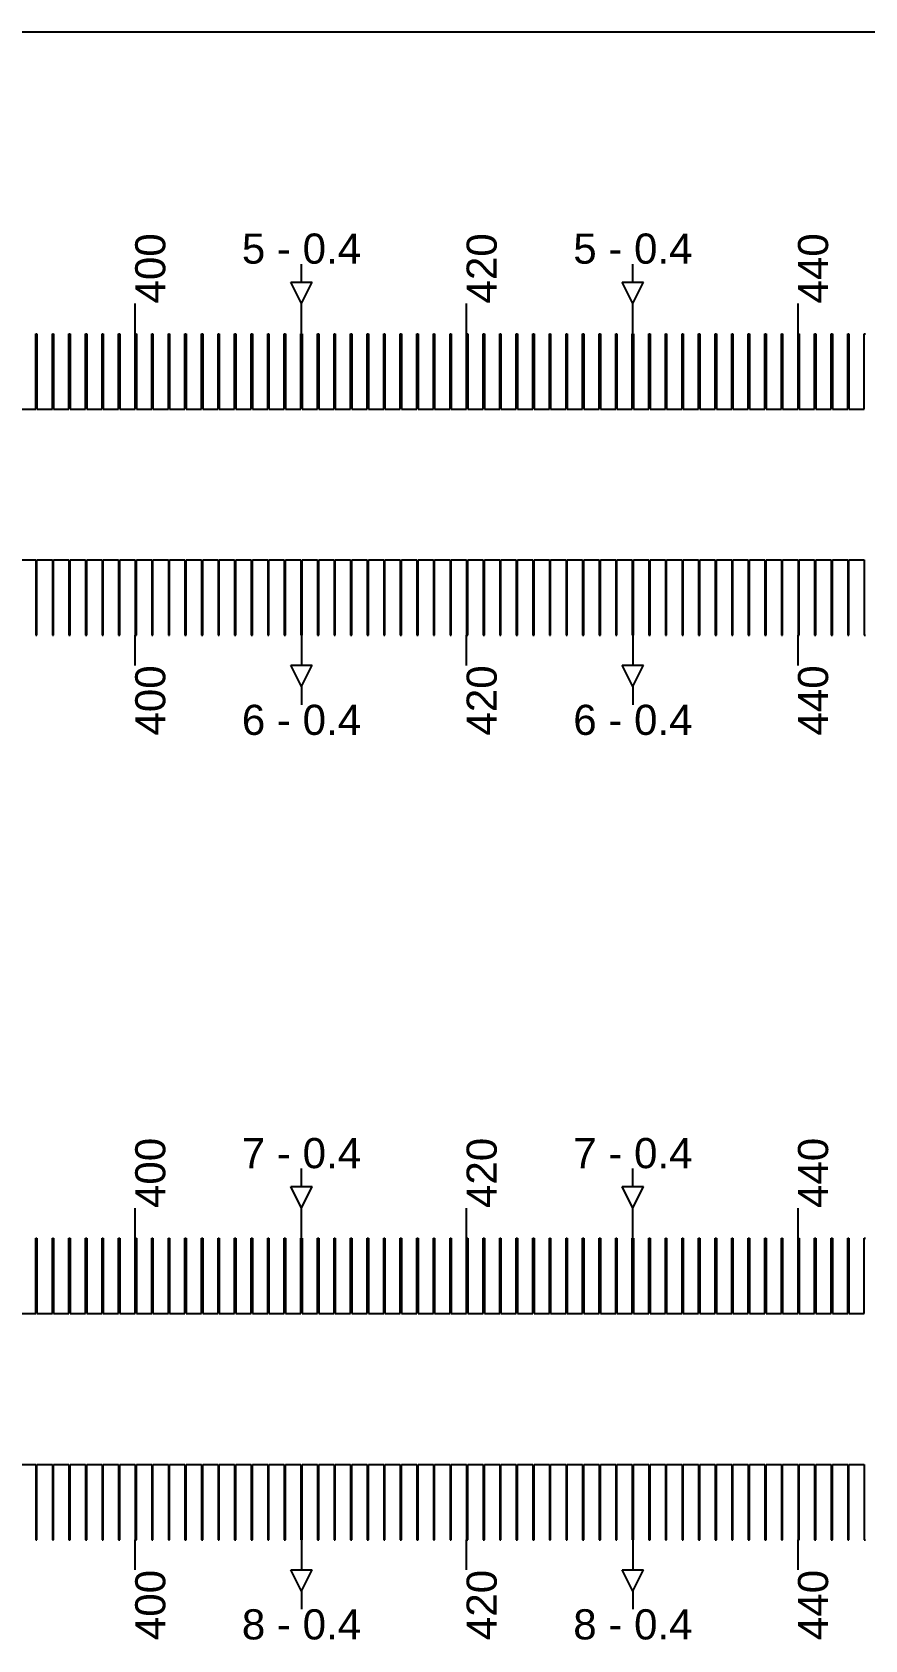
# Model space of a CAD drawing. Extents: x -119394 to 128420, y 74496 to 185496.
# Drawn here: x 40296 to 40572, y 112263 to 112796 of the extents above; entities that cross this region are included whole.
import ezdxf

# ---------------------------------------------------------------- set-up
doc = ezdxf.new("R2010")
doc.units = 13
doc.layers.add('CL - Label-1', color=120, linetype='Continuous')
doc.layers.add('CL - Label-2', color=132, linetype='Continuous')
doc.layers.add('CL - Sub-Micro', color=7, linetype='Continuous', true_color=0x47d1ff)
doc.styles.get("Standard").update_dxf_attribs({"font": 'arial.ttf'})

msp = doc.modelspace()

# ---------------------------------------------------------------- linework, layer by layer
for p, q in [((46680.29, 112795.86), (38030.29, 112795.86)), ((40385.49, 112712.94), (40385.49, 112718.94)), ((40495.49, 112712.94), (40495.49, 112718.94)), ((40330.29, 112695.86), (40330.29, 112705.86)), ((40385.49, 112695.86), (40385.49, 112705.86)), ((40440.29, 112695.86), (40440.29, 112705.86)), ((40495.49, 112695.86), (40495.49, 112705.86)), ((40550.29, 112695.86), (40550.29, 112705.86)), ((40330.29, 112585.86), (40330.29, 112595.86)), ((40385.49, 112595.86), (40385.49, 112585.86)), ((40440.29, 112585.86), (40440.29, 112595.86)), ((40495.49, 112595.86), (40495.49, 112585.86)), ((40550.29, 112585.86), (40550.29, 112595.86)), ((40385.49, 112578.79), (40385.49, 112572.79)), ((40495.49, 112578.79), (40495.49, 112572.79)), ((40385.49, 112412.94), (40385.49, 112418.94)), ((40495.49, 112412.94), (40495.49, 112418.94)), ((40330.29, 112395.86), (40330.29, 112405.86)), ((40385.49, 112395.86), (40385.49, 112405.86)), ((40440.29, 112395.86), (40440.29, 112405.86)), ((40495.49, 112395.86), (40495.49, 112405.86)), ((40550.29, 112395.86), (40550.29, 112405.86)), ((40330.29, 112285.86), (40330.29, 112295.86)), ((40385.49, 112295.86), (40385.49, 112285.86)), ((40440.29, 112285.86), (40440.29, 112295.86)), ((40495.49, 112295.86), (40495.49, 112285.86)), ((40550.29, 112285.86), (40550.29, 112295.86)), ((40385.49, 112278.79), (40385.49, 112272.79)), ((40495.49, 112278.79), (40495.49, 112272.79))]:
    msp.add_line(p, q)
at = {"layer": 'CL - Label-2'}
for p, q in [((40385.49, 112705.86), (40381.95, 112712.96)), ((40381.95, 112712.96), (40389.02, 112712.96)), ((40385.49, 112705.86), (40389.02, 112712.96)), ((40495.49, 112705.86), (40491.95, 112712.96)), ((40491.95, 112712.96), (40499.02, 112712.96)), ((40495.49, 112705.86), (40499.02, 112712.96)), ((40385.49, 112578.79), (40381.95, 112585.89)), ((40381.95, 112585.89), (40389.02, 112585.89)), ((40385.49, 112578.79), (40389.02, 112585.89)), ((40495.49, 112578.79), (40491.95, 112585.89)), ((40491.95, 112585.89), (40499.02, 112585.89)), ((40495.49, 112578.79), (40499.02, 112585.89)), ((40385.49, 112405.86), (40381.95, 112412.96)), ((40381.95, 112412.96), (40389.02, 112412.96)), ((40385.49, 112405.86), (40389.02, 112412.96)), ((40495.49, 112405.86), (40491.95, 112412.96)), ((40491.95, 112412.96), (40499.02, 112412.96)), ((40495.49, 112405.86), (40499.02, 112412.96)), ((40385.49, 112278.79), (40381.95, 112285.89)), ((40381.95, 112285.89), (40389.02, 112285.89)), ((40385.49, 112278.79), (40389.02, 112285.89)), ((40495.49, 112278.79), (40491.95, 112285.89)), ((40491.95, 112285.89), (40499.02, 112285.89)), ((40495.49, 112278.79), (40499.02, 112285.89))]:
    msp.add_line(p, q, dxfattribs=at)
at = {"layer": 'CL - Sub-Micro'}
for p, q in [((40297.29, 112670.86), (40297.29, 112695.86)), ((40297.29, 112695.86), (40297.69, 112695.86)), ((40297.69, 112695.86), (40297.69, 112670.86)), ((40302.79, 112670.86), (40302.79, 112695.86)), ((40302.79, 112695.86), (40303.19, 112695.86)), ((40303.19, 112695.86), (40303.19, 112670.86)), ((40308.29, 112670.86), (40308.29, 112695.86)), ((40308.29, 112695.86), (40308.69, 112695.86)), ((40308.69, 112695.86), (40308.69, 112670.86)), ((40313.79, 112670.86), (40313.79, 112695.86)), ((40313.79, 112695.86), (40314.19, 112695.86)), ((40314.19, 112695.86), (40314.19, 112670.86)), ((40319.29, 112670.86), (40319.29, 112695.86)), ((40319.29, 112695.86), (40319.69, 112695.86)), ((40319.69, 112695.86), (40319.69, 112670.86)), ((40324.79, 112670.86), (40324.79, 112695.86)), ((40324.79, 112695.86), (40325.19, 112695.86)), ((40325.19, 112695.86), (40325.19, 112670.86)), ((40330.29, 112670.86), (40330.29, 112695.86)), ((40330.29, 112695.86), (40330.69, 112695.86)), ((40330.69, 112695.86), (40330.69, 112670.86)), ((40335.79, 112670.86), (40335.79, 112695.86)), ((40335.79, 112695.86), (40336.19, 112695.86)), ((40336.19, 112695.86), (40336.19, 112670.86)), ((40341.29, 112670.86), (40341.29, 112695.86)), ((40341.29, 112695.86), (40341.69, 112695.86)), ((40341.69, 112695.86), (40341.69, 112670.86)), ((40346.79, 112670.86), (40346.79, 112695.86)), ((40346.79, 112695.86), (40347.19, 112695.86)), ((40347.19, 112695.86), (40347.19, 112670.86)), ((40352.29, 112670.86), (40352.29, 112695.86)), ((40352.29, 112695.86), (40352.69, 112695.86)), ((40352.69, 112695.86), (40352.69, 112670.86)), ((40357.79, 112670.86), (40357.79, 112695.86)), ((40357.79, 112695.86), (40358.19, 112695.86)), ((40358.19, 112695.86), (40358.19, 112670.86)), ((40363.29, 112670.86), (40363.29, 112695.86)), ((40363.29, 112695.86), (40363.69, 112695.86)), ((40363.69, 112695.86), (40363.69, 112670.86)), ((40368.79, 112670.86), (40368.79, 112695.86)), ((40368.79, 112695.86), (40369.19, 112695.86)), ((40369.19, 112695.86), (40369.19, 112670.86)), ((40374.29, 112670.86), (40374.29, 112695.86)), ((40374.29, 112695.86), (40374.69, 112695.86)), ((40374.69, 112695.86), (40374.69, 112670.86)), ((40379.79, 112670.86), (40379.79, 112695.86)), ((40379.79, 112695.86), (40380.19, 112695.86)), ((40380.19, 112695.86), (40380.19, 112670.86)), ((40385.29, 112670.86), (40385.29, 112695.86)), ((40385.29, 112695.86), (40385.69, 112695.86)), ((40385.69, 112695.86), (40385.69, 112670.86)), ((40390.79, 112670.86), (40390.79, 112695.86)), ((40390.79, 112695.86), (40391.19, 112695.86)), ((40391.19, 112695.86), (40391.19, 112670.86)), ((40396.29, 112670.86), (40396.29, 112695.86)), ((40396.29, 112695.86), (40396.69, 112695.86)), ((40396.69, 112695.86), (40396.69, 112670.86)), ((40401.79, 112670.86), (40401.79, 112695.86)), ((40401.79, 112695.86), (40402.19, 112695.86)), ((40402.19, 112695.86), (40402.19, 112670.86)), ((40407.29, 112670.86), (40407.29, 112695.86)), ((40407.29, 112695.86), (40407.69, 112695.86)), ((40407.69, 112695.86), (40407.69, 112670.86)), ((40412.79, 112670.86), (40412.79, 112695.86)), ((40412.79, 112695.86), (40413.19, 112695.86)), ((40413.19, 112695.86), (40413.19, 112670.86)), ((40418.29, 112670.86), (40418.29, 112695.86)), ((40418.29, 112695.86), (40418.69, 112695.86)), ((40418.69, 112695.86), (40418.69, 112670.86)), ((40423.79, 112670.86), (40423.79, 112695.86)), ((40423.79, 112695.86), (40424.19, 112695.86)), ((40424.19, 112695.86), (40424.19, 112670.86)), ((40429.29, 112670.86), (40429.29, 112695.86)), ((40429.29, 112695.86), (40429.69, 112695.86)), ((40429.69, 112695.86), (40429.69, 112670.86)), ((40434.79, 112670.86), (40434.79, 112695.86)), ((40434.79, 112695.86), (40435.19, 112695.86)), ((40435.19, 112695.86), (40435.19, 112670.86)), ((40440.29, 112670.86), (40440.29, 112695.86)), ((40440.29, 112695.86), (40440.69, 112695.86)), ((40440.69, 112695.86), (40440.69, 112670.86)), ((40445.79, 112670.86), (40445.79, 112695.86)), ((40445.79, 112695.86), (40446.19, 112695.86)), ((40446.19, 112695.86), (40446.19, 112670.86)), ((40451.29, 112670.86), (40451.29, 112695.86)), ((40451.29, 112695.86), (40451.69, 112695.86)), ((40451.69, 112695.86), (40451.69, 112670.86)), ((40456.79, 112670.86), (40456.79, 112695.86)), ((40456.79, 112695.86), (40457.19, 112695.86)), ((40457.19, 112695.86), (40457.19, 112670.86)), ((40462.29, 112670.86), (40462.29, 112695.86)), ((40462.29, 112695.86), (40462.69, 112695.86)), ((40462.69, 112695.86), (40462.69, 112670.86)), ((40467.79, 112670.86), (40467.79, 112695.86)), ((40467.79, 112695.86), (40468.19, 112695.86)), ((40468.19, 112695.86), (40468.19, 112670.86)), ((40473.29, 112670.86), (40473.29, 112695.86)), ((40473.29, 112695.86), (40473.69, 112695.86)), ((40473.69, 112695.86), (40473.69, 112670.86)), ((40478.79, 112670.86), (40478.79, 112695.86)), ((40478.79, 112695.86), (40479.19, 112695.86)), ((40479.19, 112695.86), (40479.19, 112670.86)), ((40484.29, 112670.86), (40484.29, 112695.86)), ((40484.29, 112695.86), (40484.69, 112695.86)), ((40484.69, 112695.86), (40484.69, 112670.86)), ((40489.79, 112670.86), (40489.79, 112695.86)), ((40489.79, 112695.86), (40490.19, 112695.86)), ((40490.19, 112695.86), (40490.19, 112670.86)), ((40495.29, 112670.86), (40495.29, 112695.86)), ((40495.29, 112695.86), (40495.69, 112695.86)), ((40495.69, 112695.86), (40495.69, 112670.86)), ((40500.79, 112670.86), (40500.79, 112695.86)), ((40500.79, 112695.86), (40501.19, 112695.86)), ((40501.19, 112695.86), (40501.19, 112670.86)), ((40506.29, 112670.86), (40506.29, 112695.86)), ((40506.29, 112695.86), (40506.69, 112695.86)), ((40506.69, 112695.86), (40506.69, 112670.86)), ((40511.79, 112670.86), (40511.79, 112695.86)), ((40511.79, 112695.86), (40512.19, 112695.86)), ((40512.19, 112695.86), (40512.19, 112670.86)), ((40517.29, 112670.86), (40517.29, 112695.86)), ((40517.29, 112695.86), (40517.69, 112695.86)), ((40517.69, 112695.86), (40517.69, 112670.86)), ((40522.79, 112670.86), (40522.79, 112695.86)), ((40522.79, 112695.86), (40523.19, 112695.86)), ((40523.19, 112695.86), (40523.19, 112670.86)), ((40528.29, 112670.86), (40528.29, 112695.86)), ((40528.29, 112695.86), (40528.69, 112695.86)), ((40528.69, 112695.86), (40528.69, 112670.86)), ((40533.79, 112670.86), (40533.79, 112695.86)), ((40533.79, 112695.86), (40534.19, 112695.86)), ((40534.19, 112695.86), (40534.19, 112670.86)), ((40539.29, 112670.86), (40539.29, 112695.86)), ((40539.29, 112695.86), (40539.69, 112695.86)), ((40539.69, 112695.86), (40539.69, 112670.86)), ((40544.79, 112670.86), (40544.79, 112695.86)), ((40544.79, 112695.86), (40545.19, 112695.86)), ((40545.19, 112695.86), (40545.19, 112670.86)), ((40550.29, 112670.86), (40550.29, 112695.86)), ((40550.29, 112695.86), (40550.69, 112695.86)), ((40550.69, 112695.86), (40550.69, 112670.86)), ((40555.79, 112670.86), (40555.79, 112695.86)), ((40555.79, 112695.86), (40556.19, 112695.86)), ((40556.19, 112695.86), (40556.19, 112670.86)), ((40561.29, 112670.86), (40561.29, 112695.86)), ((40561.29, 112695.86), (40561.69, 112695.86)), ((40561.69, 112695.86), (40561.69, 112670.86)), ((40566.79, 112670.86), (40566.79, 112695.86)), ((40566.79, 112695.86), (40567.19, 112695.86)), ((40567.19, 112695.86), (40567.19, 112670.86)), ((40572.29, 112670.86), (40572.29, 112695.86)), ((40572.29, 112695.86), (40572.69, 112695.86)), ((40292.19, 112670.86), (40297.29, 112670.86)), ((40297.69, 112670.86), (40302.79, 112670.86)), ((40303.19, 112670.86), (40308.29, 112670.86)), ((40308.69, 112670.86), (40313.79, 112670.86)), ((40314.19, 112670.86), (40319.29, 112670.86)), ((40319.69, 112670.86), (40324.79, 112670.86)), ((40325.19, 112670.86), (40330.29, 112670.86)), ((40330.69, 112670.86), (40335.79, 112670.86)), ((40336.19, 112670.86), (40341.29, 112670.86)), ((40341.69, 112670.86), (40346.79, 112670.86)), ((40347.19, 112670.86), (40352.29, 112670.86)), ((40352.69, 112670.86), (40357.79, 112670.86)), ((40358.19, 112670.86), (40363.29, 112670.86)), ((40363.69, 112670.86), (40368.79, 112670.86)), ((40369.19, 112670.86), (40374.29, 112670.86)), ((40374.69, 112670.86), (40379.79, 112670.86)), ((40380.19, 112670.86), (40385.29, 112670.86)), ((40385.69, 112670.86), (40390.79, 112670.86)), ((40391.19, 112670.86), (40396.29, 112670.86)), ((40396.69, 112670.86), (40401.79, 112670.86)), ((40402.19, 112670.86), (40407.29, 112670.86)), ((40407.69, 112670.86), (40412.79, 112670.86)), ((40413.19, 112670.86), (40418.29, 112670.86)), ((40418.69, 112670.86), (40423.79, 112670.86)), ((40424.19, 112670.86), (40429.29, 112670.86)), ((40429.69, 112670.86), (40434.79, 112670.86)), ((40435.19, 112670.86), (40440.29, 112670.86)), ((40440.69, 112670.86), (40445.79, 112670.86)), ((40446.19, 112670.86), (40451.29, 112670.86)), ((40451.69, 112670.86), (40456.79, 112670.86)), ((40457.19, 112670.86), (40462.29, 112670.86)), ((40462.69, 112670.86), (40467.79, 112670.86)), ((40468.19, 112670.86), (40473.29, 112670.86)), ((40473.69, 112670.86), (40478.79, 112670.86)), ((40479.19, 112670.86), (40484.29, 112670.86)), ((40484.69, 112670.86), (40489.79, 112670.86)), ((40490.19, 112670.86), (40495.29, 112670.86)), ((40495.69, 112670.86), (40500.79, 112670.86)), ((40501.19, 112670.86), (40506.29, 112670.86)), ((40506.69, 112670.86), (40511.79, 112670.86)), ((40512.19, 112670.86), (40517.29, 112670.86)), ((40517.69, 112670.86), (40522.79, 112670.86)), ((40523.19, 112670.86), (40528.29, 112670.86)), ((40528.69, 112670.86), (40533.79, 112670.86)), ((40534.19, 112670.86), (40539.29, 112670.86)), ((40539.69, 112670.86), (40544.79, 112670.86)), ((40545.19, 112670.86), (40550.29, 112670.86)), ((40550.69, 112670.86), (40555.79, 112670.86)), ((40556.19, 112670.86), (40561.29, 112670.86)), ((40561.69, 112670.86), (40566.79, 112670.86)), ((40567.19, 112670.86), (40572.29, 112670.86)), ((40292.19, 112620.86), (40297.29, 112620.86)), ((40297.29, 112620.86), (40297.29, 112595.86)), ((40297.69, 112595.86), (40297.69, 112620.86)), ((40297.69, 112620.86), (40302.79, 112620.86)), ((40302.79, 112620.86), (40302.79, 112595.86)), ((40303.19, 112595.86), (40303.19, 112620.86)), ((40303.19, 112620.86), (40308.29, 112620.86)), ((40308.29, 112620.86), (40308.29, 112595.86)), ((40308.69, 112595.86), (40308.69, 112620.86)), ((40308.69, 112620.86), (40313.79, 112620.86)), ((40313.79, 112620.86), (40313.79, 112595.86)), ((40314.19, 112595.86), (40314.19, 112620.86)), ((40314.19, 112620.86), (40319.29, 112620.86)), ((40319.29, 112620.86), (40319.29, 112595.86)), ((40319.69, 112595.86), (40319.69, 112620.86)), ((40319.69, 112620.86), (40324.79, 112620.86)), ((40324.79, 112620.86), (40324.79, 112595.86)), ((40325.19, 112595.86), (40325.19, 112620.86)), ((40325.19, 112620.86), (40330.29, 112620.86)), ((40330.29, 112620.86), (40330.29, 112595.86)), ((40330.69, 112595.86), (40330.69, 112620.86)), ((40330.69, 112620.86), (40335.79, 112620.86)), ((40335.79, 112620.86), (40335.79, 112595.86)), ((40336.19, 112595.86), (40336.19, 112620.86)), ((40336.19, 112620.86), (40341.29, 112620.86)), ((40341.29, 112620.86), (40341.29, 112595.86)), ((40341.69, 112595.86), (40341.69, 112620.86)), ((40341.69, 112620.86), (40346.79, 112620.86)), ((40346.79, 112620.86), (40346.79, 112595.86)), ((40347.19, 112595.86), (40347.19, 112620.86)), ((40347.19, 112620.86), (40352.29, 112620.86)), ((40352.29, 112620.86), (40352.29, 112595.86)), ((40352.69, 112595.86), (40352.69, 112620.86)), ((40352.69, 112620.86), (40357.79, 112620.86)), ((40357.79, 112620.86), (40357.79, 112595.86)), ((40358.19, 112595.86), (40358.19, 112620.86)), ((40358.19, 112620.86), (40363.29, 112620.86)), ((40363.29, 112620.86), (40363.29, 112595.86)), ((40363.69, 112595.86), (40363.69, 112620.86)), ((40363.69, 112620.86), (40368.79, 112620.86)), ((40368.79, 112620.86), (40368.79, 112595.86)), ((40369.19, 112595.86), (40369.19, 112620.86)), ((40369.19, 112620.86), (40374.29, 112620.86)), ((40374.29, 112620.86), (40374.29, 112595.86)), ((40374.69, 112595.86), (40374.69, 112620.86)), ((40374.69, 112620.86), (40379.79, 112620.86)), ((40379.79, 112620.86), (40379.79, 112595.86)), ((40380.19, 112595.86), (40380.19, 112620.86)), ((40380.19, 112620.86), (40385.29, 112620.86)), ((40385.29, 112620.86), (40385.29, 112595.86)), ((40385.69, 112595.86), (40385.69, 112620.86)), ((40385.69, 112620.86), (40390.79, 112620.86)), ((40390.79, 112620.86), (40390.79, 112595.86)), ((40391.19, 112595.86), (40391.19, 112620.86)), ((40391.19, 112620.86), (40396.29, 112620.86)), ((40396.29, 112620.86), (40396.29, 112595.86)), ((40396.69, 112595.86), (40396.69, 112620.86)), ((40396.69, 112620.86), (40401.79, 112620.86)), ((40401.79, 112620.86), (40401.79, 112595.86)), ((40402.19, 112595.86), (40402.19, 112620.86)), ((40402.19, 112620.86), (40407.29, 112620.86)), ((40407.29, 112620.86), (40407.29, 112595.86)), ((40407.69, 112595.86), (40407.69, 112620.86)), ((40407.69, 112620.86), (40412.79, 112620.86)), ((40412.79, 112620.86), (40412.79, 112595.86)), ((40413.19, 112595.86), (40413.19, 112620.86)), ((40413.19, 112620.86), (40418.29, 112620.86)), ((40418.29, 112620.86), (40418.29, 112595.86)), ((40418.69, 112595.86), (40418.69, 112620.86)), ((40418.69, 112620.86), (40423.79, 112620.86)), ((40423.79, 112620.86), (40423.79, 112595.86)), ((40424.19, 112595.86), (40424.19, 112620.86)), ((40424.19, 112620.86), (40429.29, 112620.86)), ((40429.29, 112620.86), (40429.29, 112595.86)), ((40429.69, 112595.86), (40429.69, 112620.86)), ((40429.69, 112620.86), (40434.79, 112620.86)), ((40434.79, 112620.86), (40434.79, 112595.86)), ((40435.19, 112595.86), (40435.19, 112620.86)), ((40435.19, 112620.86), (40440.29, 112620.86)), ((40440.29, 112620.86), (40440.29, 112595.86)), ((40440.69, 112595.86), (40440.69, 112620.86)), ((40440.69, 112620.86), (40445.79, 112620.86)), ((40445.79, 112620.86), (40445.79, 112595.86)), ((40446.19, 112595.86), (40446.19, 112620.86)), ((40446.19, 112620.86), (40451.29, 112620.86)), ((40451.29, 112620.86), (40451.29, 112595.86)), ((40451.69, 112595.86), (40451.69, 112620.86)), ((40451.69, 112620.86), (40456.79, 112620.86)), ((40456.79, 112620.86), (40456.79, 112595.86)), ((40457.19, 112595.86), (40457.19, 112620.86)), ((40457.19, 112620.86), (40462.29, 112620.86)), ((40462.29, 112620.86), (40462.29, 112595.86)), ((40462.69, 112595.86), (40462.69, 112620.86)), ((40462.69, 112620.86), (40467.79, 112620.86)), ((40467.79, 112620.86), (40467.79, 112595.86)), ((40468.19, 112595.86), (40468.19, 112620.86)), ((40468.19, 112620.86), (40473.29, 112620.86)), ((40473.29, 112620.86), (40473.29, 112595.86)), ((40473.69, 112595.86), (40473.69, 112620.86)), ((40473.69, 112620.86), (40478.79, 112620.86)), ((40478.79, 112620.86), (40478.79, 112595.86)), ((40479.19, 112595.86), (40479.19, 112620.86)), ((40479.19, 112620.86), (40484.29, 112620.86)), ((40484.29, 112620.86), (40484.29, 112595.86)), ((40484.69, 112595.86), (40484.69, 112620.86)), ((40484.69, 112620.86), (40489.79, 112620.86)), ((40489.79, 112620.86), (40489.79, 112595.86)), ((40490.19, 112595.86), (40490.19, 112620.86)), ((40490.19, 112620.86), (40495.29, 112620.86)), ((40495.29, 112620.86), (40495.29, 112595.86)), ((40495.69, 112595.86), (40495.69, 112620.86)), ((40495.69, 112620.86), (40500.79, 112620.86)), ((40500.79, 112620.86), (40500.79, 112595.86)), ((40501.19, 112595.86), (40501.19, 112620.86)), ((40501.19, 112620.86), (40506.29, 112620.86)), ((40506.29, 112620.86), (40506.29, 112595.86)), ((40506.69, 112595.86), (40506.69, 112620.86)), ((40506.69, 112620.86), (40511.79, 112620.86)), ((40511.79, 112620.86), (40511.79, 112595.86)), ((40512.19, 112595.86), (40512.19, 112620.86)), ((40512.19, 112620.86), (40517.29, 112620.86)), ((40517.29, 112620.86), (40517.29, 112595.86)), ((40517.69, 112595.86), (40517.69, 112620.86)), ((40517.69, 112620.86), (40522.79, 112620.86)), ((40522.79, 112620.86), (40522.79, 112595.86)), ((40523.19, 112595.86), (40523.19, 112620.86)), ((40523.19, 112620.86), (40528.29, 112620.86)), ((40528.29, 112620.86), (40528.29, 112595.86)), ((40528.69, 112595.86), (40528.69, 112620.86)), ((40528.69, 112620.86), (40533.79, 112620.86)), ((40533.79, 112620.86), (40533.79, 112595.86)), ((40534.19, 112595.86), (40534.19, 112620.86)), ((40534.19, 112620.86), (40539.29, 112620.86)), ((40539.29, 112620.86), (40539.29, 112595.86)), ((40539.69, 112595.86), (40539.69, 112620.86)), ((40539.69, 112620.86), (40544.79, 112620.86)), ((40544.79, 112620.86), (40544.79, 112595.86)), ((40545.19, 112595.86), (40545.19, 112620.86)), ((40545.19, 112620.86), (40550.29, 112620.86)), ((40550.29, 112620.86), (40550.29, 112595.86)), ((40550.69, 112595.86), (40550.69, 112620.86)), ((40550.69, 112620.86), (40555.79, 112620.86)), ((40555.79, 112620.86), (40555.79, 112595.86)), ((40556.19, 112595.86), (40556.19, 112620.86)), ((40556.19, 112620.86), (40561.29, 112620.86)), ((40561.29, 112620.86), (40561.29, 112595.86)), ((40561.69, 112595.86), (40561.69, 112620.86)), ((40561.69, 112620.86), (40566.79, 112620.86)), ((40566.79, 112620.86), (40566.79, 112595.86)), ((40567.19, 112595.86), (40567.19, 112620.86)), ((40567.19, 112620.86), (40572.29, 112620.86)), ((40572.29, 112620.86), (40572.29, 112595.86)), ((40297.29, 112595.86), (40297.69, 112595.86)), ((40302.79, 112595.86), (40303.19, 112595.86)), ((40308.29, 112595.86), (40308.69, 112595.86)), ((40313.79, 112595.86), (40314.19, 112595.86)), ((40319.29, 112595.86), (40319.69, 112595.86)), ((40324.79, 112595.86), (40325.19, 112595.86)), ((40330.29, 112595.86), (40330.69, 112595.86)), ((40335.79, 112595.86), (40336.19, 112595.86)), ((40341.29, 112595.86), (40341.69, 112595.86)), ((40346.79, 112595.86), (40347.19, 112595.86)), ((40352.29, 112595.86), (40352.69, 112595.86)), ((40357.79, 112595.86), (40358.19, 112595.86)), ((40363.29, 112595.86), (40363.69, 112595.86)), ((40368.79, 112595.86), (40369.19, 112595.86)), ((40374.29, 112595.86), (40374.69, 112595.86)), ((40379.79, 112595.86), (40380.19, 112595.86)), ((40385.29, 112595.86), (40385.69, 112595.86)), ((40390.79, 112595.86), (40391.19, 112595.86)), ((40396.29, 112595.86), (40396.69, 112595.86)), ((40401.79, 112595.86), (40402.19, 112595.86)), ((40407.29, 112595.86), (40407.69, 112595.86)), ((40412.79, 112595.86), (40413.19, 112595.86)), ((40418.29, 112595.86), (40418.69, 112595.86)), ((40423.79, 112595.86), (40424.19, 112595.86)), ((40429.29, 112595.86), (40429.69, 112595.86)), ((40434.79, 112595.86), (40435.19, 112595.86)), ((40440.29, 112595.86), (40440.69, 112595.86)), ((40445.79, 112595.86), (40446.19, 112595.86)), ((40451.29, 112595.86), (40451.69, 112595.86)), ((40456.79, 112595.86), (40457.19, 112595.86)), ((40462.29, 112595.86), (40462.69, 112595.86)), ((40467.79, 112595.86), (40468.19, 112595.86)), ((40473.29, 112595.86), (40473.69, 112595.86)), ((40478.79, 112595.86), (40479.19, 112595.86)), ((40484.29, 112595.86), (40484.69, 112595.86)), ((40489.79, 112595.86), (40490.19, 112595.86)), ((40495.29, 112595.86), (40495.69, 112595.86)), ((40500.79, 112595.86), (40501.19, 112595.86)), ((40506.29, 112595.86), (40506.69, 112595.86)), ((40511.79, 112595.86), (40512.19, 112595.86)), ((40517.29, 112595.86), (40517.69, 112595.86)), ((40522.79, 112595.86), (40523.19, 112595.86)), ((40528.29, 112595.86), (40528.69, 112595.86)), ((40533.79, 112595.86), (40534.19, 112595.86)), ((40539.29, 112595.86), (40539.69, 112595.86)), ((40544.79, 112595.86), (40545.19, 112595.86)), ((40550.29, 112595.86), (40550.69, 112595.86)), ((40555.79, 112595.86), (40556.19, 112595.86)), ((40561.29, 112595.86), (40561.69, 112595.86)), ((40566.79, 112595.86), (40567.19, 112595.86)), ((40572.29, 112595.86), (40572.69, 112595.86)), ((40297.29, 112370.86), (40297.29, 112395.86)), ((40297.29, 112395.86), (40297.69, 112395.86)), ((40297.69, 112395.86), (40297.69, 112370.86)), ((40302.79, 112370.86), (40302.79, 112395.86)), ((40302.79, 112395.86), (40303.19, 112395.86)), ((40303.19, 112395.86), (40303.19, 112370.86)), ((40308.29, 112370.86), (40308.29, 112395.86)), ((40308.29, 112395.86), (40308.69, 112395.86)), ((40308.69, 112395.86), (40308.69, 112370.86)), ((40313.79, 112370.86), (40313.79, 112395.86)), ((40313.79, 112395.86), (40314.19, 112395.86)), ((40314.19, 112395.86), (40314.19, 112370.86)), ((40319.29, 112370.86), (40319.29, 112395.86)), ((40319.29, 112395.86), (40319.69, 112395.86)), ((40319.69, 112395.86), (40319.69, 112370.86)), ((40324.79, 112370.86), (40324.79, 112395.86)), ((40324.79, 112395.86), (40325.19, 112395.86)), ((40325.19, 112395.86), (40325.19, 112370.86)), ((40330.29, 112370.86), (40330.29, 112395.86)), ((40330.29, 112395.86), (40330.69, 112395.86)), ((40330.69, 112395.86), (40330.69, 112370.86)), ((40335.79, 112370.86), (40335.79, 112395.86)), ((40335.79, 112395.86), (40336.19, 112395.86)), ((40336.19, 112395.86), (40336.19, 112370.86)), ((40341.29, 112370.86), (40341.29, 112395.86)), ((40341.29, 112395.86), (40341.69, 112395.86)), ((40341.69, 112395.86), (40341.69, 112370.86)), ((40346.79, 112370.86), (40346.79, 112395.86)), ((40346.79, 112395.86), (40347.19, 112395.86)), ((40347.19, 112395.86), (40347.19, 112370.86)), ((40352.29, 112370.86), (40352.29, 112395.86)), ((40352.29, 112395.86), (40352.69, 112395.86)), ((40352.69, 112395.86), (40352.69, 112370.86)), ((40357.79, 112370.86), (40357.79, 112395.86)), ((40357.79, 112395.86), (40358.19, 112395.86)), ((40358.19, 112395.86), (40358.19, 112370.86)), ((40363.29, 112370.86), (40363.29, 112395.86)), ((40363.29, 112395.86), (40363.69, 112395.86)), ((40363.69, 112395.86), (40363.69, 112370.86)), ((40368.79, 112370.86), (40368.79, 112395.86)), ((40368.79, 112395.86), (40369.19, 112395.86)), ((40369.19, 112395.86), (40369.19, 112370.86)), ((40374.29, 112370.86), (40374.29, 112395.86)), ((40374.29, 112395.86), (40374.69, 112395.86)), ((40374.69, 112395.86), (40374.69, 112370.86)), ((40379.79, 112370.86), (40379.79, 112395.86)), ((40379.79, 112395.86), (40380.19, 112395.86)), ((40380.19, 112395.86), (40380.19, 112370.86)), ((40385.29, 112370.86), (40385.29, 112395.86)), ((40385.29, 112395.86), (40385.69, 112395.86)), ((40385.69, 112395.86), (40385.69, 112370.86)), ((40390.79, 112370.86), (40390.79, 112395.86)), ((40390.79, 112395.86), (40391.19, 112395.86)), ((40391.19, 112395.86), (40391.19, 112370.86)), ((40396.29, 112370.86), (40396.29, 112395.86)), ((40396.29, 112395.86), (40396.69, 112395.86)), ((40396.69, 112395.86), (40396.69, 112370.86)), ((40401.79, 112370.86), (40401.79, 112395.86)), ((40401.79, 112395.86), (40402.19, 112395.86)), ((40402.19, 112395.86), (40402.19, 112370.86)), ((40407.29, 112370.86), (40407.29, 112395.86)), ((40407.29, 112395.86), (40407.69, 112395.86)), ((40407.69, 112395.86), (40407.69, 112370.86)), ((40412.79, 112370.86), (40412.79, 112395.86)), ((40412.79, 112395.86), (40413.19, 112395.86)), ((40413.19, 112395.86), (40413.19, 112370.86)), ((40418.29, 112370.86), (40418.29, 112395.86)), ((40418.29, 112395.86), (40418.69, 112395.86)), ((40418.69, 112395.86), (40418.69, 112370.86)), ((40423.79, 112370.86), (40423.79, 112395.86)), ((40423.79, 112395.86), (40424.19, 112395.86)), ((40424.19, 112395.86), (40424.19, 112370.86)), ((40429.29, 112370.86), (40429.29, 112395.86)), ((40429.29, 112395.86), (40429.69, 112395.86)), ((40429.69, 112395.86), (40429.69, 112370.86)), ((40434.79, 112370.86), (40434.79, 112395.86)), ((40434.79, 112395.86), (40435.19, 112395.86)), ((40435.19, 112395.86), (40435.19, 112370.86)), ((40440.29, 112370.86), (40440.29, 112395.86)), ((40440.29, 112395.86), (40440.69, 112395.86)), ((40440.69, 112395.86), (40440.69, 112370.86)), ((40445.79, 112370.86), (40445.79, 112395.86)), ((40445.79, 112395.86), (40446.19, 112395.86)), ((40446.19, 112395.86), (40446.19, 112370.86)), ((40451.29, 112370.86), (40451.29, 112395.86)), ((40451.29, 112395.86), (40451.69, 112395.86)), ((40451.69, 112395.86), (40451.69, 112370.86)), ((40456.79, 112370.86), (40456.79, 112395.86)), ((40456.79, 112395.86), (40457.19, 112395.86)), ((40457.19, 112395.86), (40457.19, 112370.86)), ((40462.29, 112370.86), (40462.29, 112395.86)), ((40462.29, 112395.86), (40462.69, 112395.86)), ((40462.69, 112395.86), (40462.69, 112370.86)), ((40467.79, 112370.86), (40467.79, 112395.86)), ((40467.79, 112395.86), (40468.19, 112395.86)), ((40468.19, 112395.86), (40468.19, 112370.86)), ((40473.29, 112370.86), (40473.29, 112395.86)), ((40473.29, 112395.86), (40473.69, 112395.86)), ((40473.69, 112395.86), (40473.69, 112370.86)), ((40478.79, 112370.86), (40478.79, 112395.86)), ((40478.79, 112395.86), (40479.19, 112395.86)), ((40479.19, 112395.86), (40479.19, 112370.86)), ((40484.29, 112370.86), (40484.29, 112395.86)), ((40484.29, 112395.86), (40484.69, 112395.86)), ((40484.69, 112395.86), (40484.69, 112370.86)), ((40489.79, 112370.86), (40489.79, 112395.86)), ((40489.79, 112395.86), (40490.19, 112395.86)), ((40490.19, 112395.86), (40490.19, 112370.86)), ((40495.29, 112370.86), (40495.29, 112395.86)), ((40495.29, 112395.86), (40495.69, 112395.86)), ((40495.69, 112395.86), (40495.69, 112370.86)), ((40500.79, 112370.86), (40500.79, 112395.86)), ((40500.79, 112395.86), (40501.19, 112395.86)), ((40501.19, 112395.86), (40501.19, 112370.86)), ((40506.29, 112370.86), (40506.29, 112395.86)), ((40506.29, 112395.86), (40506.69, 112395.86)), ((40506.69, 112395.86), (40506.69, 112370.86)), ((40511.79, 112370.86), (40511.79, 112395.86)), ((40511.79, 112395.86), (40512.19, 112395.86)), ((40512.19, 112395.86), (40512.19, 112370.86)), ((40517.29, 112370.86), (40517.29, 112395.86)), ((40517.29, 112395.86), (40517.69, 112395.86)), ((40517.69, 112395.86), (40517.69, 112370.86)), ((40522.79, 112370.86), (40522.79, 112395.86)), ((40522.79, 112395.86), (40523.19, 112395.86)), ((40523.19, 112395.86), (40523.19, 112370.86)), ((40528.29, 112370.86), (40528.29, 112395.86)), ((40528.29, 112395.86), (40528.69, 112395.86)), ((40528.69, 112395.86), (40528.69, 112370.86)), ((40533.79, 112370.86), (40533.79, 112395.86)), ((40533.79, 112395.86), (40534.19, 112395.86)), ((40534.19, 112395.86), (40534.19, 112370.86)), ((40539.29, 112370.86), (40539.29, 112395.86)), ((40539.29, 112395.86), (40539.69, 112395.86)), ((40539.69, 112395.86), (40539.69, 112370.86)), ((40544.79, 112370.86), (40544.79, 112395.86)), ((40544.79, 112395.86), (40545.19, 112395.86)), ((40545.19, 112395.86), (40545.19, 112370.86)), ((40550.29, 112370.86), (40550.29, 112395.86)), ((40550.29, 112395.86), (40550.69, 112395.86)), ((40550.69, 112395.86), (40550.69, 112370.86)), ((40555.79, 112370.86), (40555.79, 112395.86)), ((40555.79, 112395.86), (40556.19, 112395.86)), ((40556.19, 112395.86), (40556.19, 112370.86)), ((40561.29, 112370.86), (40561.29, 112395.86)), ((40561.29, 112395.86), (40561.69, 112395.86)), ((40561.69, 112395.86), (40561.69, 112370.86)), ((40566.79, 112370.86), (40566.79, 112395.86)), ((40566.79, 112395.86), (40567.19, 112395.86)), ((40567.19, 112395.86), (40567.19, 112370.86)), ((40572.29, 112370.86), (40572.29, 112395.86)), ((40572.29, 112395.86), (40572.69, 112395.86)), ((40292.19, 112370.86), (40297.29, 112370.86)), ((40297.69, 112370.86), (40302.79, 112370.86)), ((40303.19, 112370.86), (40308.29, 112370.86)), ((40308.69, 112370.86), (40313.79, 112370.86)), ((40314.19, 112370.86), (40319.29, 112370.86)), ((40319.69, 112370.86), (40324.79, 112370.86)), ((40325.19, 112370.86), (40330.29, 112370.86)), ((40330.69, 112370.86), (40335.79, 112370.86)), ((40336.19, 112370.86), (40341.29, 112370.86)), ((40341.69, 112370.86), (40346.79, 112370.86)), ((40347.19, 112370.86), (40352.29, 112370.86)), ((40352.69, 112370.86), (40357.79, 112370.86)), ((40358.19, 112370.86), (40363.29, 112370.86)), ((40363.69, 112370.86), (40368.79, 112370.86)), ((40369.19, 112370.86), (40374.29, 112370.86)), ((40374.69, 112370.86), (40379.79, 112370.86)), ((40380.19, 112370.86), (40385.29, 112370.86)), ((40385.69, 112370.86), (40390.79, 112370.86)), ((40391.19, 112370.86), (40396.29, 112370.86)), ((40396.69, 112370.86), (40401.79, 112370.86)), ((40402.19, 112370.86), (40407.29, 112370.86)), ((40407.69, 112370.86), (40412.79, 112370.86)), ((40413.19, 112370.86), (40418.29, 112370.86)), ((40418.69, 112370.86), (40423.79, 112370.86)), ((40424.19, 112370.86), (40429.29, 112370.86)), ((40429.69, 112370.86), (40434.79, 112370.86)), ((40435.19, 112370.86), (40440.29, 112370.86)), ((40440.69, 112370.86), (40445.79, 112370.86)), ((40446.19, 112370.86), (40451.29, 112370.86)), ((40451.69, 112370.86), (40456.79, 112370.86)), ((40457.19, 112370.86), (40462.29, 112370.86)), ((40462.69, 112370.86), (40467.79, 112370.86)), ((40468.19, 112370.86), (40473.29, 112370.86)), ((40473.69, 112370.86), (40478.79, 112370.86)), ((40479.19, 112370.86), (40484.29, 112370.86)), ((40484.69, 112370.86), (40489.79, 112370.86)), ((40490.19, 112370.86), (40495.29, 112370.86)), ((40495.69, 112370.86), (40500.79, 112370.86)), ((40501.19, 112370.86), (40506.29, 112370.86)), ((40506.69, 112370.86), (40511.79, 112370.86)), ((40512.19, 112370.86), (40517.29, 112370.86)), ((40517.69, 112370.86), (40522.79, 112370.86)), ((40523.19, 112370.86), (40528.29, 112370.86)), ((40528.69, 112370.86), (40533.79, 112370.86)), ((40534.19, 112370.86), (40539.29, 112370.86)), ((40539.69, 112370.86), (40544.79, 112370.86)), ((40545.19, 112370.86), (40550.29, 112370.86)), ((40550.69, 112370.86), (40555.79, 112370.86)), ((40556.19, 112370.86), (40561.29, 112370.86)), ((40561.69, 112370.86), (40566.79, 112370.86)), ((40567.19, 112370.86), (40572.29, 112370.86)), ((40292.19, 112320.86), (40297.29, 112320.86)), ((40297.29, 112320.86), (40297.29, 112295.86)), ((40297.69, 112295.86), (40297.69, 112320.86)), ((40297.69, 112320.86), (40302.79, 112320.86)), ((40302.79, 112320.86), (40302.79, 112295.86)), ((40303.19, 112295.86), (40303.19, 112320.86)), ((40303.19, 112320.86), (40308.29, 112320.86)), ((40308.29, 112320.86), (40308.29, 112295.86)), ((40308.69, 112295.86), (40308.69, 112320.86)), ((40308.69, 112320.86), (40313.79, 112320.86)), ((40313.79, 112320.86), (40313.79, 112295.86)), ((40314.19, 112295.86), (40314.19, 112320.86)), ((40314.19, 112320.86), (40319.29, 112320.86)), ((40319.29, 112320.86), (40319.29, 112295.86)), ((40319.69, 112295.86), (40319.69, 112320.86)), ((40319.69, 112320.86), (40324.79, 112320.86)), ((40324.79, 112320.86), (40324.79, 112295.86)), ((40325.19, 112295.86), (40325.19, 112320.86)), ((40325.19, 112320.86), (40330.29, 112320.86)), ((40330.29, 112320.86), (40330.29, 112295.86)), ((40330.69, 112295.86), (40330.69, 112320.86)), ((40330.69, 112320.86), (40335.79, 112320.86)), ((40335.79, 112320.86), (40335.79, 112295.86)), ((40336.19, 112295.86), (40336.19, 112320.86)), ((40336.19, 112320.86), (40341.29, 112320.86)), ((40341.29, 112320.86), (40341.29, 112295.86)), ((40341.69, 112295.86), (40341.69, 112320.86)), ((40341.69, 112320.86), (40346.79, 112320.86)), ((40346.79, 112320.86), (40346.79, 112295.86)), ((40347.19, 112295.86), (40347.19, 112320.86)), ((40347.19, 112320.86), (40352.29, 112320.86)), ((40352.29, 112320.86), (40352.29, 112295.86)), ((40352.69, 112295.86), (40352.69, 112320.86)), ((40352.69, 112320.86), (40357.79, 112320.86)), ((40357.79, 112320.86), (40357.79, 112295.86)), ((40358.19, 112295.86), (40358.19, 112320.86)), ((40358.19, 112320.86), (40363.29, 112320.86)), ((40363.29, 112320.86), (40363.29, 112295.86)), ((40363.69, 112295.86), (40363.69, 112320.86)), ((40363.69, 112320.86), (40368.79, 112320.86)), ((40368.79, 112320.86), (40368.79, 112295.86)), ((40369.19, 112295.86), (40369.19, 112320.86)), ((40369.19, 112320.86), (40374.29, 112320.86)), ((40374.29, 112320.86), (40374.29, 112295.86)), ((40374.69, 112295.86), (40374.69, 112320.86)), ((40374.69, 112320.86), (40379.79, 112320.86)), ((40379.79, 112320.86), (40379.79, 112295.86)), ((40380.19, 112295.86), (40380.19, 112320.86)), ((40380.19, 112320.86), (40385.29, 112320.86)), ((40385.29, 112320.86), (40385.29, 112295.86)), ((40385.69, 112295.86), (40385.69, 112320.86)), ((40385.69, 112320.86), (40390.79, 112320.86)), ((40390.79, 112320.86), (40390.79, 112295.86)), ((40391.19, 112295.86), (40391.19, 112320.86)), ((40391.19, 112320.86), (40396.29, 112320.86)), ((40396.29, 112320.86), (40396.29, 112295.86)), ((40396.69, 112295.86), (40396.69, 112320.86)), ((40396.69, 112320.86), (40401.79, 112320.86)), ((40401.79, 112320.86), (40401.79, 112295.86)), ((40402.19, 112295.86), (40402.19, 112320.86)), ((40402.19, 112320.86), (40407.29, 112320.86)), ((40407.29, 112320.86), (40407.29, 112295.86)), ((40407.69, 112295.86), (40407.69, 112320.86)), ((40407.69, 112320.86), (40412.79, 112320.86)), ((40412.79, 112320.86), (40412.79, 112295.86)), ((40413.19, 112295.86), (40413.19, 112320.86)), ((40413.19, 112320.86), (40418.29, 112320.86)), ((40418.29, 112320.86), (40418.29, 112295.86)), ((40418.69, 112295.86), (40418.69, 112320.86)), ((40418.69, 112320.86), (40423.79, 112320.86)), ((40423.79, 112320.86), (40423.79, 112295.86)), ((40424.19, 112295.86), (40424.19, 112320.86)), ((40424.19, 112320.86), (40429.29, 112320.86)), ((40429.29, 112320.86), (40429.29, 112295.86)), ((40429.69, 112295.86), (40429.69, 112320.86)), ((40429.69, 112320.86), (40434.79, 112320.86)), ((40434.79, 112320.86), (40434.79, 112295.86)), ((40435.19, 112295.86), (40435.19, 112320.86)), ((40435.19, 112320.86), (40440.29, 112320.86)), ((40440.29, 112320.86), (40440.29, 112295.86)), ((40440.69, 112295.86), (40440.69, 112320.86)), ((40440.69, 112320.86), (40445.79, 112320.86)), ((40445.79, 112320.86), (40445.79, 112295.86)), ((40446.19, 112295.86), (40446.19, 112320.86)), ((40446.19, 112320.86), (40451.29, 112320.86)), ((40451.29, 112320.86), (40451.29, 112295.86)), ((40451.69, 112295.86), (40451.69, 112320.86)), ((40451.69, 112320.86), (40456.79, 112320.86)), ((40456.79, 112320.86), (40456.79, 112295.86)), ((40457.19, 112295.86), (40457.19, 112320.86)), ((40457.19, 112320.86), (40462.29, 112320.86)), ((40462.29, 112320.86), (40462.29, 112295.86)), ((40462.69, 112295.86), (40462.69, 112320.86)), ((40462.69, 112320.86), (40467.79, 112320.86)), ((40467.79, 112320.86), (40467.79, 112295.86)), ((40468.19, 112295.86), (40468.19, 112320.86)), ((40468.19, 112320.86), (40473.29, 112320.86)), ((40473.29, 112320.86), (40473.29, 112295.86)), ((40473.69, 112295.86), (40473.69, 112320.86)), ((40473.69, 112320.86), (40478.79, 112320.86)), ((40478.79, 112320.86), (40478.79, 112295.86)), ((40479.19, 112295.86), (40479.19, 112320.86)), ((40479.19, 112320.86), (40484.29, 112320.86)), ((40484.29, 112320.86), (40484.29, 112295.86)), ((40484.69, 112295.86), (40484.69, 112320.86)), ((40484.69, 112320.86), (40489.79, 112320.86)), ((40489.79, 112320.86), (40489.79, 112295.86)), ((40490.19, 112295.86), (40490.19, 112320.86)), ((40490.19, 112320.86), (40495.29, 112320.86)), ((40495.29, 112320.86), (40495.29, 112295.86)), ((40495.69, 112295.86), (40495.69, 112320.86)), ((40495.69, 112320.86), (40500.79, 112320.86)), ((40500.79, 112320.86), (40500.79, 112295.86)), ((40501.19, 112295.86), (40501.19, 112320.86)), ((40501.19, 112320.86), (40506.29, 112320.86)), ((40506.29, 112320.86), (40506.29, 112295.86)), ((40506.69, 112295.86), (40506.69, 112320.86)), ((40506.69, 112320.86), (40511.79, 112320.86)), ((40511.79, 112320.86), (40511.79, 112295.86)), ((40512.19, 112295.86), (40512.19, 112320.86)), ((40512.19, 112320.86), (40517.29, 112320.86)), ((40517.29, 112320.86), (40517.29, 112295.86)), ((40517.69, 112295.86), (40517.69, 112320.86)), ((40517.69, 112320.86), (40522.79, 112320.86)), ((40522.79, 112320.86), (40522.79, 112295.86)), ((40523.19, 112295.86), (40523.19, 112320.86)), ((40523.19, 112320.86), (40528.29, 112320.86)), ((40528.29, 112320.86), (40528.29, 112295.86)), ((40528.69, 112295.86), (40528.69, 112320.86)), ((40528.69, 112320.86), (40533.79, 112320.86)), ((40533.79, 112320.86), (40533.79, 112295.86)), ((40534.19, 112295.86), (40534.19, 112320.86)), ((40534.19, 112320.86), (40539.29, 112320.86)), ((40539.29, 112320.86), (40539.29, 112295.86)), ((40539.69, 112295.86), (40539.69, 112320.86)), ((40539.69, 112320.86), (40544.79, 112320.86)), ((40544.79, 112320.86), (40544.79, 112295.86)), ((40545.19, 112295.86), (40545.19, 112320.86)), ((40545.19, 112320.86), (40550.29, 112320.86)), ((40550.29, 112320.86), (40550.29, 112295.86)), ((40550.69, 112295.86), (40550.69, 112320.86)), ((40550.69, 112320.86), (40555.79, 112320.86)), ((40555.79, 112320.86), (40555.79, 112295.86)), ((40556.19, 112295.86), (40556.19, 112320.86)), ((40556.19, 112320.86), (40561.29, 112320.86)), ((40561.29, 112320.86), (40561.29, 112295.86)), ((40561.69, 112295.86), (40561.69, 112320.86)), ((40561.69, 112320.86), (40566.79, 112320.86)), ((40566.79, 112320.86), (40566.79, 112295.86)), ((40567.19, 112295.86), (40567.19, 112320.86)), ((40567.19, 112320.86), (40572.29, 112320.86)), ((40572.29, 112320.86), (40572.29, 112295.86)), ((40297.29, 112295.86), (40297.69, 112295.86)), ((40302.79, 112295.86), (40303.19, 112295.86)), ((40308.29, 112295.86), (40308.69, 112295.86)), ((40313.79, 112295.86), (40314.19, 112295.86)), ((40319.29, 112295.86), (40319.69, 112295.86)), ((40324.79, 112295.86), (40325.19, 112295.86)), ((40330.29, 112295.86), (40330.69, 112295.86)), ((40335.79, 112295.86), (40336.19, 112295.86)), ((40341.29, 112295.86), (40341.69, 112295.86)), ((40346.79, 112295.86), (40347.19, 112295.86)), ((40352.29, 112295.86), (40352.69, 112295.86)), ((40357.79, 112295.86), (40358.19, 112295.86)), ((40363.29, 112295.86), (40363.69, 112295.86)), ((40368.79, 112295.86), (40369.19, 112295.86)), ((40374.29, 112295.86), (40374.69, 112295.86)), ((40379.79, 112295.86), (40380.19, 112295.86)), ((40385.29, 112295.86), (40385.69, 112295.86)), ((40390.79, 112295.86), (40391.19, 112295.86)), ((40396.29, 112295.86), (40396.69, 112295.86)), ((40401.79, 112295.86), (40402.19, 112295.86)), ((40407.29, 112295.86), (40407.69, 112295.86)), ((40412.79, 112295.86), (40413.19, 112295.86)), ((40418.29, 112295.86), (40418.69, 112295.86)), ((40423.79, 112295.86), (40424.19, 112295.86)), ((40429.29, 112295.86), (40429.69, 112295.86)), ((40434.79, 112295.86), (40435.19, 112295.86)), ((40440.29, 112295.86), (40440.69, 112295.86)), ((40445.79, 112295.86), (40446.19, 112295.86)), ((40451.29, 112295.86), (40451.69, 112295.86)), ((40456.79, 112295.86), (40457.19, 112295.86)), ((40462.29, 112295.86), (40462.69, 112295.86)), ((40467.79, 112295.86), (40468.19, 112295.86)), ((40473.29, 112295.86), (40473.69, 112295.86)), ((40478.79, 112295.86), (40479.19, 112295.86)), ((40484.29, 112295.86), (40484.69, 112295.86)), ((40489.79, 112295.86), (40490.19, 112295.86)), ((40495.29, 112295.86), (40495.69, 112295.86)), ((40500.79, 112295.86), (40501.19, 112295.86)), ((40506.29, 112295.86), (40506.69, 112295.86)), ((40511.79, 112295.86), (40512.19, 112295.86)), ((40517.29, 112295.86), (40517.69, 112295.86)), ((40522.79, 112295.86), (40523.19, 112295.86)), ((40528.29, 112295.86), (40528.69, 112295.86)), ((40533.79, 112295.86), (40534.19, 112295.86)), ((40539.29, 112295.86), (40539.69, 112295.86)), ((40544.79, 112295.86), (40545.19, 112295.86)), ((40550.29, 112295.86), (40550.69, 112295.86)), ((40555.79, 112295.86), (40556.19, 112295.86)), ((40561.29, 112295.86), (40561.69, 112295.86)), ((40566.79, 112295.86), (40567.19, 112295.86)), ((40572.29, 112295.86), (40572.69, 112295.86))]:
    msp.add_line(p, q, dxfattribs=at)

# ---------------------------------------------------------------- texts
at = {"layer": 'CL - Label-1', "char_height": 10, "rotation": 90}
for s, insert, attachment_point in [('400', (40330.29, 112705.86), 1), ('420', (40440.29, 112705.86), 1), ('440', (40550.29, 112705.86), 1), ('400', (40330.29, 112585.86), 3), ('420', (40440.29, 112585.86), 3), ('440', (40550.29, 112585.86), 3), ('400', (40330.29, 112405.86), 1), ('420', (40440.29, 112405.86), 1), ('440', (40550.29, 112405.86), 1), ('400', (40330.29, 112285.86), 3), ('420', (40440.29, 112285.86), 3), ('440', (40550.29, 112285.86), 3)]:
    msp.add_mtext_dynamic_manual_height_columns(s, width=21.565, gutter_width=12.5, heights=[8.55], dxfattribs=dict(at, insert=insert, attachment_point=attachment_point))
at = {"layer": 'CL - Label-2', "char_height": 10}
for s, insert, attachment_point in [('5 - 0.4', (40385.49, 112718.94), 8), ('5 - 0.4', (40495.49, 112718.94), 8), ('6 - 0.4', (40385.49, 112572.79), 2), ('6 - 0.4', (40495.49, 112572.79), 2), ('7 - 0.4', (40385.49, 112418.94), 8), ('7 - 0.4', (40495.49, 112418.94), 8), ('8 - 0.4', (40385.49, 112272.79), 2), ('8 - 0.4', (40495.49, 112272.79), 2)]:
    msp.add_mtext_dynamic_manual_height_columns(s, width=52.3045, gutter_width=12.5, heights=[18.11], dxfattribs=dict(at, insert=insert, attachment_point=attachment_point))

doc.saveas('drawing.dxf')
